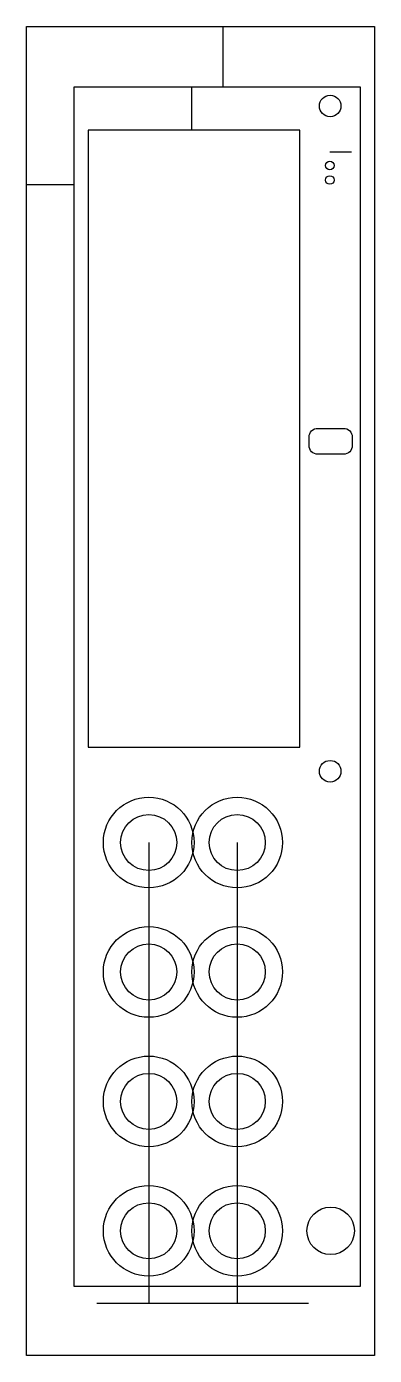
# Model space of a CAD drawing. Header units: millimetres. Extents: x -73 to -32, y -77 to 77.
import ezdxf

# ---------------------------------------------------------------- set-up
doc = ezdxf.new("R2010")
doc.units = ezdxf.units.MM
doc.layers.get('0').update_dxf_attribs({"linetype": 'CONTINUOUS'})

msp = doc.modelspace()

# ---------------------------------------------------------------- linework, layer by layer
for p, q in [((-49.89, 70), (-49.89, 77)), ((-53.5, 65), (-53.5, 70)), ((-37.52, 62.5), (-35.02, 62.48)), ((-72.65, 58.71), (-67.15, 58.71)), ((-58.5, -17.56), (-58.5, -71)), ((-48.25, -17.56), (-48.25, -71)), ((-40, -71), (-64.5, -71))]:
    msp.add_line(p, q)
for points in [[(-72.65, 77), (-32.35, 77), (-32.35, -77), (-72.65, -77)], [(-67.15, 70), (-53.5, 70), (-34, 70), (-34, -4.88), (-34, -69), (-67.15, -69)], [(-65.5, -6.5), (-41, -6.5), (-41, 65), (-65.5, 65)]]:
    msp.add_lwpolyline(points, close=True)
msp.add_lwpolyline([(-35.92, 27.44), (-38.92, 27.44, -0.414214), (-39.92, 28.44), (-39.92, 29.44, -0.414214), (-38.92, 30.44), (-35.92, 30.44, -0.414214), (-34.92, 29.44), (-34.92, 28.44, -0.414214)], format="xyb", close=True)
for centre, radius in [((-37.48, 67.8), 1.25), ((-37.52, 60.91), 0.5), ((-37.52, 59.22), 0.5), ((-37.48, -9.3), 1.25), ((-58.5, -17.56), 5.25), ((-48.25, -17.56), 5.25), ((-58.5, -17.56), 3.25), ((-48.25, -17.56), 3.25), ((-58.5, -32.56), 5.25), ((-48.25, -32.56), 5.25), ((-58.5, -32.56), 3.25), ((-48.25, -32.56), 3.25), ((-58.5, -47.56), 5.25), ((-48.25, -47.56), 5.25), ((-58.5, -47.56), 3.25), ((-48.25, -47.56), 3.25), ((-58.5, -62.56), 5.25), ((-48.25, -62.56), 5.25), ((-58.5, -62.56), 3.25), ((-48.25, -62.56), 3.25), ((-37.42, -62.56), 2.75)]:
    msp.add_circle(centre, radius)

doc.saveas('drawing.dxf')
